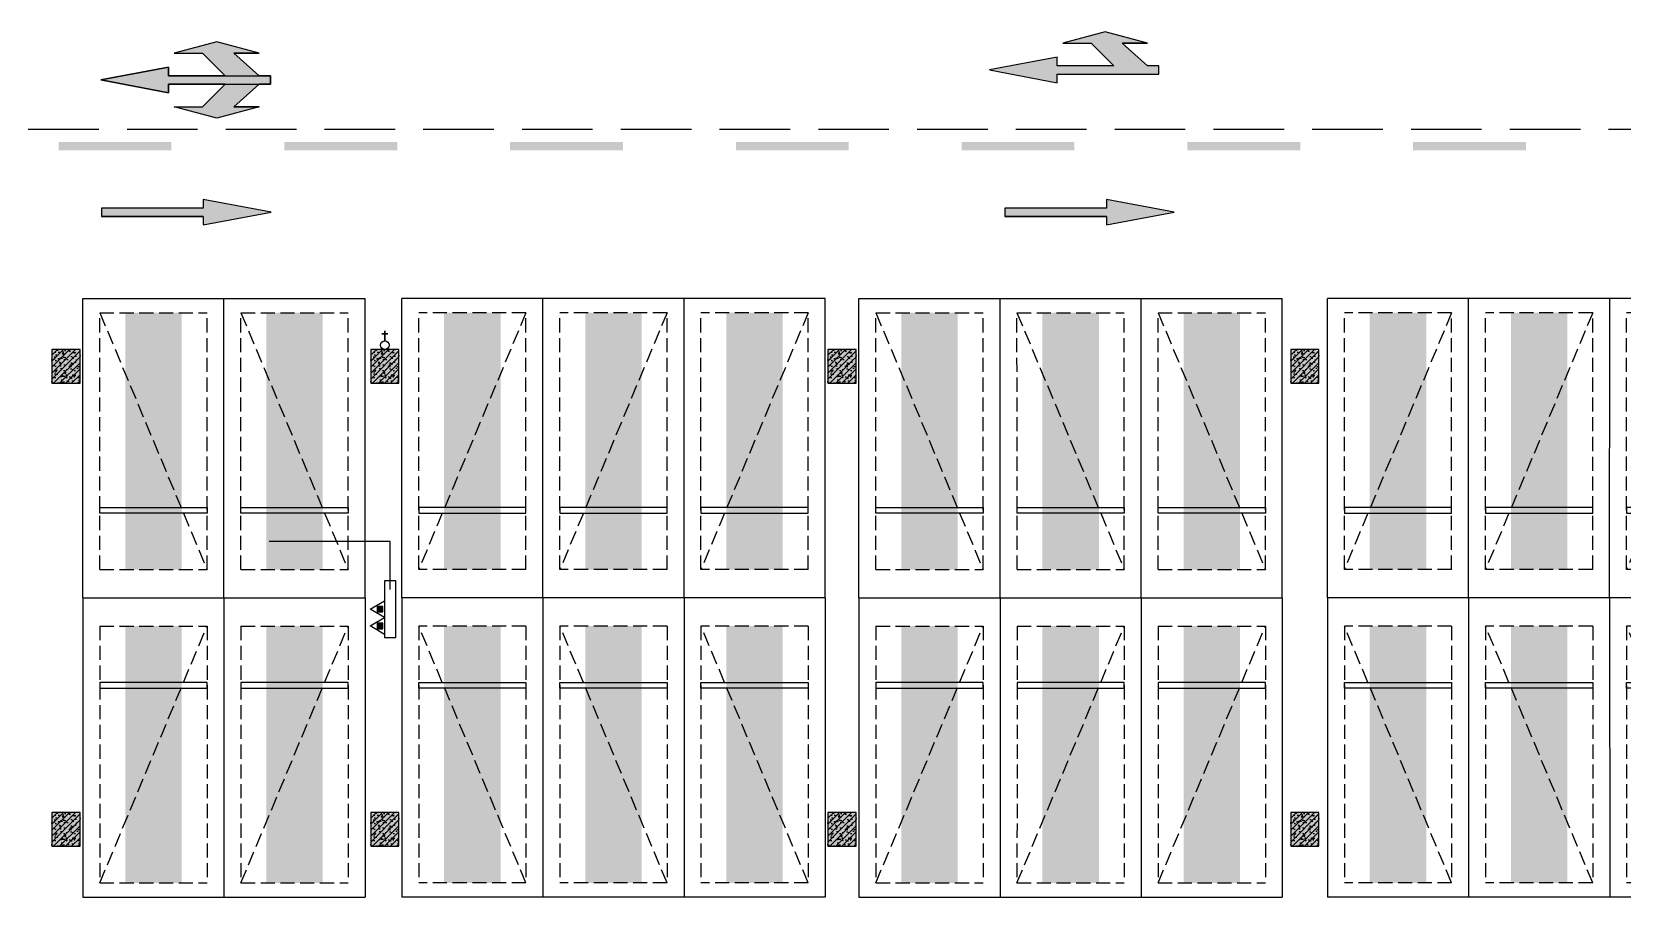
# Model space of a CAD drawing. Extents: x -1338203 to 1886333, y -783476 to 1038610.
# Drawn here: x 755202 to 783379, y 87299 to 102873 of the extents above; entities that cross this region are included whole.
import ezdxf

# ---------------------------------------------------------------- set-up
doc = ezdxf.new("R2010")
doc.units = 0
doc.header["$LTSCALE"] = 1000
doc.header["$MEASUREMENT"] = 0
doc.linetypes.add('$2$DASH', pattern=[0.35, 0.25, -0.1])
doc.linetypes.add('A-001-平面B2$0$__DASH', pattern=[0.35, 0.25, -0.1])
for name, color, linetype in [('$0$DIM_SYMB', 3, 'Continuous'), ('0P-EQUIP-CW', 7, 'Continuous'), ('0P-PIPE-RW', 122, 'Continuous'), ('A-001-车位参照B1$0$A-001-车位参照B1$0$0A-P-PKNG-CAR(A)', 43, 'Continuous'), ('p-a-regular', 5, 'Continuous'), ('S001地下一墙柱$0$S001地下一墙柱$0$0S-CC-LINE', 52, 'Continuous'), ('S001地下一墙柱$0$S001地下一墙柱$0$0S-CW-HATCH', 251, 'Continuous'), ('S001地下一墙柱$0$S001地下一墙柱$0$0S-CW-HATCH-UP', 251, 'Continuous'), ('中心线', 42, 'Continuous'), ('地面指向箭头', 7, 'Continuous'), ('负一层消火栓$0$0P-ACC-FH', 7, 'Continuous'), ('负一层消火栓$0$0P-DIM-FH', 3, 'Continuous'), ('负一层消火栓$0$0P-EQUIP-FH', 7, 'Continuous')]:
    doc.layers.add(name, color=color, linetype=linetype)
doc.layers.add('AAD-A-PROOF', color=30, linetype='Continuous', plot=False)

# ---------------------------------------------------------------- blocks, each defined once
blk = doc.blocks.new('S001地下一墙柱')
at = {"layer": 'S001地下一墙柱$0$S001地下一墙柱$0$0S-CW-HATCH'}
h = blk.add_hatch(color=256, dxfattribs=at)
h.dxf.hatch_style = 1
h.paths.add_polyline_path([(-10309, -209640), (-10809, -209640), (-10809, -210240), (-10309, -210240)])
h = blk.add_hatch(color=256, dxfattribs=at)
h.dxf.hatch_style = 1
h.paths.add_polyline_path([(-4659, -209640), (-5159, -209640), (-5159, -210240), (-4659, -210240)])
h = blk.add_hatch(color=256, dxfattribs=at)
h.dxf.hatch_style = 1
h.paths.add_polyline_path([(3441, -209640), (2941, -209640), (2941, -210240), (3441, -210240)])
h = blk.add_hatch(color=256, dxfattribs=at)
h.dxf.hatch_style = 1
h.paths.add_polyline_path([(11641, -209640), (11141, -209640), (11141, -210240), (11641, -210240)])
h = blk.add_hatch(color=256, dxfattribs=at)
h.dxf.hatch_style = 1
h.paths.add_polyline_path([(-10309, -217840), (-10809, -217840), (-10809, -218440), (-10309, -218440)])
h = blk.add_hatch(color=256, dxfattribs=at)
h.dxf.hatch_style = 1
h.paths.add_polyline_path([(-4659, -217840), (-5159, -217840), (-5159, -218440), (-4659, -218440)])
h = blk.add_hatch(color=256, dxfattribs=at)
h.dxf.hatch_style = 1
h.paths.add_polyline_path([(3441, -217840), (2941, -217840), (2941, -218440), (3441, -218440)])
h = blk.add_hatch(color=256, dxfattribs=at)
h.dxf.hatch_style = 1
h.paths.add_polyline_path([(11641, -217840), (11141, -217840), (11141, -218440), (11641, -218440)])
at = {"layer": 'S001地下一墙柱$0$S001地下一墙柱$0$0S-CW-HATCH-UP'}
h = blk.add_hatch(dxfattribs=at)
h.set_pattern_fill('钢筋混凝土', color=256, scale=30)
h.set_pattern_definition([(45, (22001.97, -200688.27), (-53.03301, 53.03301), []), (50, (22001.97, -200688.27), (215.1781, -18.8256), [22.5, -247.5]), (355, (22001.97, -200688.27), (-41.6254, 225.6576), [18, -198]), (100.4514, (22019.9, -200689.84), (173.5528, 206.8319), [19.122, -210.3426]), (46.1842, (22001.97, -200628.27), (320.1723, -49.6557), [33.75, -371.25]), (96.6356, (22028.65, -200632.4), (280.3988, 292.2354), [28.683, -315.514]), (351.1842, (22001.97, -200628.27), (280.3986, 292.2356), [27, -297]), (21, (22031.97, -200643.27), (179.0721, -120.7857), [22.5, -247.5]), (326, (22031.97, -200643.27), (72.9946, 217.545), [18, -198]), (71.4514, (22046.9, -200653.34), (252.0668, 96.7591), [19.122, -210.3426]), (37.5, (22001.97, -200688.27), (3.64796, 99.86816), [0, -195.6, 0, -201, 0, -198.75]), (7.5, (22001.97, -200688.27), (78.92086, 118.3235), [0, -114.6, 0, -191.1, 0, -75.75]), (327.5, (21935.07, -200688.27), (160.14673, -6.76646), [0, -75, 0, -234, 0, -310.5]), (317.5, (21905.07, -200688.27), (174.95585, 30.0315), [0, -97.5, 0, -155.4, 0, -220.5])])
h.paths.add_polyline_path([(-10309, -209640), (-10809, -209640), (-10809, -210240), (-10309, -210240)])
h = blk.add_hatch(dxfattribs=at)
h.set_pattern_fill('钢筋混凝土', color=256, scale=30)
h.set_pattern_definition([(45, (27651.97, -200688.27), (-53.03301, 53.03301), []), (50, (27651.97, -200688.27), (215.1781, -18.8256), [22.5, -247.5]), (355, (27651.97, -200688.27), (-41.6254, 225.6576), [18, -198]), (100.4514, (27669.9, -200689.84), (173.5528, 206.8319), [19.122, -210.3426]), (46.1842, (27651.97, -200628.27), (320.1723, -49.6557), [33.75, -371.25]), (96.6356, (27678.65, -200632.4), (280.3988, 292.2354), [28.683, -315.514]), (351.1842, (27651.97, -200628.27), (280.3986, 292.2356), [27, -297]), (21, (27681.97, -200643.27), (179.0721, -120.7857), [22.5, -247.5]), (326, (27681.97, -200643.27), (72.9946, 217.545), [18, -198]), (71.4514, (27696.9, -200653.34), (252.0668, 96.7591), [19.122, -210.3426]), (37.5, (27651.97, -200688.27), (3.64796, 99.86816), [0, -195.6, 0, -201, 0, -198.75]), (7.5, (27651.97, -200688.27), (78.92086, 118.3235), [0, -114.6, 0, -191.1, 0, -75.75]), (327.5, (27585.07, -200688.27), (160.14673, -6.76646), [0, -75, 0, -234, 0, -310.5]), (317.5, (27555.07, -200688.27), (174.95585, 30.0315), [0, -97.5, 0, -155.4, 0, -220.5])])
h.paths.add_polyline_path([(-4659, -209640), (-5159, -209640), (-5159, -210240), (-4659, -210240)])
h = blk.add_hatch(dxfattribs=at)
h.set_pattern_fill('钢筋混凝土', color=256, scale=30)
h.set_pattern_definition([(45, (35751.97, -200688.27), (-53.03301, 53.03301), []), (50, (35751.97, -200688.27), (215.1781, -18.8256), [22.5, -247.5]), (355, (35751.97, -200688.27), (-41.6254, 225.6576), [18, -198]), (100.4514, (35769.9, -200689.84), (173.5528, 206.8319), [19.122, -210.3426]), (46.1842, (35751.97, -200628.27), (320.1723, -49.6557), [33.75, -371.25]), (96.6356, (35778.65, -200632.4), (280.3988, 292.2354), [28.683, -315.514]), (351.1842, (35751.97, -200628.27), (280.3986, 292.2356), [27, -297]), (21, (35781.97, -200643.27), (179.0721, -120.7857), [22.5, -247.5]), (326, (35781.97, -200643.27), (72.9946, 217.545), [18, -198]), (71.4514, (35796.9, -200653.34), (252.0668, 96.7591), [19.122, -210.3426]), (37.5, (35751.97, -200688.27), (3.64796, 99.86816), [0, -195.6, 0, -201, 0, -198.75]), (7.5, (35751.97, -200688.27), (78.92086, 118.3235), [0, -114.6, 0, -191.1, 0, -75.75]), (327.5, (35685.07, -200688.27), (160.14673, -6.76646), [0, -75, 0, -234, 0, -310.5]), (317.5, (35655.07, -200688.27), (174.95585, 30.0315), [0, -97.5, 0, -155.4, 0, -220.5])])
h.paths.add_polyline_path([(3441, -209640), (2941, -209640), (2941, -210240), (3441, -210240)])
h = blk.add_hatch(dxfattribs=at)
h.set_pattern_fill('钢筋混凝土', color=256, scale=30)
h.set_pattern_definition([(45, (43951.97, -200688.27), (-53.03301, 53.03301), []), (50, (43951.97, -200688.27), (215.1781, -18.8256), [22.5, -247.5]), (355, (43951.97, -200688.27), (-41.6254, 225.6576), [18, -198]), (100.4514, (43969.9, -200689.84), (173.5528, 206.8319), [19.122, -210.3426]), (46.1842, (43951.97, -200628.27), (320.1723, -49.6557), [33.75, -371.25]), (96.6356, (43978.65, -200632.4), (280.3988, 292.2354), [28.683, -315.514]), (351.1842, (43951.97, -200628.27), (280.3986, 292.2356), [27, -297]), (21, (43981.97, -200643.27), (179.0721, -120.7857), [22.5, -247.5]), (326, (43981.97, -200643.27), (72.9946, 217.545), [18, -198]), (71.4514, (43996.9, -200653.34), (252.0668, 96.7591), [19.122, -210.3426]), (37.5, (43951.97, -200688.27), (3.64796, 99.86816), [0, -195.6, 0, -201, 0, -198.75]), (7.5, (43951.97, -200688.27), (78.92086, 118.3235), [0, -114.6, 0, -191.1, 0, -75.75]), (327.5, (43885.07, -200688.27), (160.14673, -6.76646), [0, -75, 0, -234, 0, -310.5]), (317.5, (43855.07, -200688.27), (174.95585, 30.0315), [0, -97.5, 0, -155.4, 0, -220.5])])
h.paths.add_polyline_path([(11641, -209640), (11141, -209640), (11141, -210240), (11641, -210240)])
h = blk.add_hatch(dxfattribs=at)
h.set_pattern_fill('钢筋混凝土', color=256, scale=30)
h.set_pattern_definition([(45, (22001.97, -208888.27), (-53.03301, 53.03301), []), (50, (22001.97, -208888.27), (215.1781, -18.8256), [22.5, -247.5]), (355, (22001.97, -208888.27), (-41.6254, 225.6576), [18, -198]), (100.4514, (22019.9, -208889.84), (173.5528, 206.8319), [19.122, -210.3426]), (46.1842, (22001.97, -208828.27), (320.1723, -49.6557), [33.75, -371.25]), (96.6356, (22028.65, -208832.4), (280.3988, 292.2354), [28.683, -315.514]), (351.1842, (22001.97, -208828.27), (280.3986, 292.2356), [27, -297]), (21, (22031.97, -208843.27), (179.0721, -120.7857), [22.5, -247.5]), (326, (22031.97, -208843.27), (72.9946, 217.545), [18, -198]), (71.4514, (22046.9, -208853.34), (252.0668, 96.7591), [19.122, -210.3426]), (37.5, (22001.97, -208888.27), (3.64796, 99.86816), [0, -195.6, 0, -201, 0, -198.75]), (7.5, (22001.97, -208888.27), (78.92086, 118.3235), [0, -114.6, 0, -191.1, 0, -75.75]), (327.5, (21935.07, -208888.27), (160.14673, -6.76646), [0, -75, 0, -234, 0, -310.5]), (317.5, (21905.07, -208888.27), (174.95585, 30.0315), [0, -97.5, 0, -155.4, 0, -220.5])])
h.paths.add_polyline_path([(-10309, -217840), (-10809, -217840), (-10809, -218440), (-10309, -218440)])
h = blk.add_hatch(dxfattribs=at)
h.set_pattern_fill('钢筋混凝土', color=256, scale=30)
h.set_pattern_definition([(45, (27651.97, -208888.27), (-53.03301, 53.03301), []), (50, (27651.97, -208888.27), (215.1781, -18.8256), [22.5, -247.5]), (355, (27651.97, -208888.27), (-41.6254, 225.6576), [18, -198]), (100.4514, (27669.9, -208889.84), (173.5528, 206.8319), [19.122, -210.3426]), (46.1842, (27651.97, -208828.27), (320.1723, -49.6557), [33.75, -371.25]), (96.6356, (27678.65, -208832.4), (280.3988, 292.2354), [28.683, -315.514]), (351.1842, (27651.97, -208828.27), (280.3986, 292.2356), [27, -297]), (21, (27681.97, -208843.27), (179.0721, -120.7857), [22.5, -247.5]), (326, (27681.97, -208843.27), (72.9946, 217.545), [18, -198]), (71.4514, (27696.9, -208853.34), (252.0668, 96.7591), [19.122, -210.3426]), (37.5, (27651.97, -208888.27), (3.64796, 99.86816), [0, -195.6, 0, -201, 0, -198.75]), (7.5, (27651.97, -208888.27), (78.92086, 118.3235), [0, -114.6, 0, -191.1, 0, -75.75]), (327.5, (27585.07, -208888.27), (160.14673, -6.76646), [0, -75, 0, -234, 0, -310.5]), (317.5, (27555.07, -208888.27), (174.95585, 30.0315), [0, -97.5, 0, -155.4, 0, -220.5])])
h.paths.add_polyline_path([(-4659, -217840), (-5159, -217840), (-5159, -218440), (-4659, -218440)])
h = blk.add_hatch(dxfattribs=at)
h.set_pattern_fill('钢筋混凝土', color=256, scale=30)
h.set_pattern_definition([(45, (35751.97, -208888.27), (-53.03301, 53.03301), []), (50, (35751.97, -208888.27), (215.1781, -18.8256), [22.5, -247.5]), (355, (35751.97, -208888.27), (-41.6254, 225.6576), [18, -198]), (100.4514, (35769.9, -208889.84), (173.5528, 206.8319), [19.122, -210.3426]), (46.1842, (35751.97, -208828.27), (320.1723, -49.6557), [33.75, -371.25]), (96.6356, (35778.65, -208832.4), (280.3988, 292.2354), [28.683, -315.514]), (351.1842, (35751.97, -208828.27), (280.3986, 292.2356), [27, -297]), (21, (35781.97, -208843.27), (179.0721, -120.7857), [22.5, -247.5]), (326, (35781.97, -208843.27), (72.9946, 217.545), [18, -198]), (71.4514, (35796.9, -208853.34), (252.0668, 96.7591), [19.122, -210.3426]), (37.5, (35751.97, -208888.27), (3.64796, 99.86816), [0, -195.6, 0, -201, 0, -198.75]), (7.5, (35751.97, -208888.27), (78.92086, 118.3235), [0, -114.6, 0, -191.1, 0, -75.75]), (327.5, (35685.07, -208888.27), (160.14673, -6.76646), [0, -75, 0, -234, 0, -310.5]), (317.5, (35655.07, -208888.27), (174.95585, 30.0315), [0, -97.5, 0, -155.4, 0, -220.5])])
h.paths.add_polyline_path([(3441, -217840), (2941, -217840), (2941, -218440), (3441, -218440)])
h = blk.add_hatch(dxfattribs=at)
h.set_pattern_fill('钢筋混凝土', color=256, scale=30)
h.set_pattern_definition([(45, (43951.97, -208888.27), (-53.03301, 53.03301), []), (50, (43951.97, -208888.27), (215.1781, -18.8256), [22.5, -247.5]), (355, (43951.97, -208888.27), (-41.6254, 225.6576), [18, -198]), (100.4514, (43969.9, -208889.84), (173.5528, 206.8319), [19.122, -210.3426]), (46.1842, (43951.97, -208828.27), (320.1723, -49.6557), [33.75, -371.25]), (96.6356, (43978.65, -208832.4), (280.3988, 292.2354), [28.683, -315.514]), (351.1842, (43951.97, -208828.27), (280.3986, 292.2356), [27, -297]), (21, (43981.97, -208843.27), (179.0721, -120.7857), [22.5, -247.5]), (326, (43981.97, -208843.27), (72.9946, 217.545), [18, -198]), (71.4514, (43996.9, -208853.34), (252.0668, 96.7591), [19.122, -210.3426]), (37.5, (43951.97, -208888.27), (3.64796, 99.86816), [0, -195.6, 0, -201, 0, -198.75]), (7.5, (43951.97, -208888.27), (78.92086, 118.3235), [0, -114.6, 0, -191.1, 0, -75.75]), (327.5, (43885.07, -208888.27), (160.14673, -6.76646), [0, -75, 0, -234, 0, -310.5]), (317.5, (43855.07, -208888.27), (174.95585, 30.0315), [0, -97.5, 0, -155.4, 0, -220.5])])
h.paths.add_polyline_path([(11641, -217840), (11141, -217840), (11141, -218440), (11641, -218440)])
at = {"layer": 'S001地下一墙柱$0$S001地下一墙柱$0$0S-CC-LINE'}
for points in [[(-10309, -209640), (-10809, -209640), (-10809, -210240), (-10309, -210240)], [(-4659, -209640), (-5159, -209640), (-5159, -210240), (-4659, -210240)], [(3441, -209640), (2941, -209640), (2941, -210240), (3441, -210240)], [(11641, -209640), (11141, -209640), (11141, -210240), (11641, -210240)], [(-10309, -217840), (-10809, -217840), (-10809, -218440), (-10309, -218440)], [(-4659, -217840), (-5159, -217840), (-5159, -218440), (-4659, -218440)], [(3441, -217840), (2941, -217840), (2941, -218440), (3441, -218440)], [(11641, -217840), (11141, -217840), (11141, -218440), (11641, -218440)]]:
    blk.add_lwpolyline(points, close=True, dxfattribs=at)
blk = doc.blocks.new('负一层消火栓$0$$TwtSys$00000546')
h = blk.add_hatch()
h.set_pattern_fill('ANSI31', color=256, scale=200, style=0)
h.set_pattern_definition([(45, (-38543.802, -6670.83), (-17.67767, 17.67767), [])])
h.paths.add_polyline_path([(-65, 174), (65, 174), (65, 44), (-65, 44)])
for points in [[(0, 344), (-198, 0), (198, 0)], [(-65, 174), (65, 174), (65, 44), (-65, 44)]]:
    blk.add_lwpolyline(points, close=True)
blk = doc.blocks.new('负一层消火栓')
at = {"layer": '负一层消火栓$0$0P-ACC-FH', "elevation": 0}
blk.add_lwpolyline([(-4913, -214740), (-4713, -214740), (-4713, -213741), (-4913, -213741)], close=True, dxfattribs=at)
at = {"layer": '负一层消火栓$0$0P-DIM-FH'}
for p, q in [((-4813, -213041), (-6956, -213041)), ((-4813, -213890), (-4813, -213041))]:
    blk.add_line(p, q, dxfattribs=at)
at = {"layer": '负一层消火栓$0$0P-EQUIP-FH', "xscale": -0.7500000000000013, "yscale": 0.7500000000000013, "zscale": 0.75, "rotation": 90}
for p in [(-4913, -214242, 800), (-4913, -214539, 800)]:
    blk.add_blockref('负一层消火栓$0$$TwtSys$00000546', p, dxfattribs=at)
blk = doc.blocks.new('剖面位置')
at = {"layer": '$0$DIM_SYMB', "linetype": '$2$DASH', "ltscale": 5}
blk.add_lwpolyline([(-151227, -205737), (127993, -205737)], dxfattribs=at)
blk.add_lwpolyline([(-151227, -205737), (127993, -205737)], dxfattribs=at)
blk = doc.blocks.new('$TwtSys$00000320')
at = {"const_width": 20}
for points in [[(0, 0), (0, -121)], [(-37, -83), (37, -83)]]:
    blk.add_lwpolyline(points, dxfattribs=at)
blk = doc.blocks.new('A$Cee0fc4ce')
at = {"layer": '0P-PIPE-RW', "linetype": 'Continuous'}
blk.add_circle((-4909, -209565), 75, dxfattribs=at)
at = {"layer": '0P-EQUIP-CW', "xscale": 1.5, "yscale": 1.5, "zscale": 1.5, "rotation": 179.9999999999999}
blk.add_blockref('$TwtSys$00000320', (-4909, -209490), dxfattribs=at)
blk = doc.blocks.new('直行右转或左转')
at = {"layer": '地面指向箭头'}
blk.add_hatch(color=251, dxfattribs=at).paths.add_polyline_path([(3219528, 2452519), (3218327, 2452294), (3218327, 2452444), (3217325, 2452444), (3217726, 2452044), (3218227, 2452044), (3217476, 2451843), (3216725, 2452044), (3217175, 2452044), (3216725, 2452444), (3216524, 2452444), (3216524, 2452594), (3218327, 2452594), (3218327, 2452745)])
at = {"layer": '地面指向箭头', "color": 251}
blk.add_lwpolyline([(3216725, 2452044), (3217175, 2452044), (3216725, 2452044), (3217476, 2451843), (3218227, 2452044), (3217726, 2452044), (3217325, 2452444), (3218327, 2452444), (3218327, 2452294), (3219528, 2452519), (3218327, 2452745), (3218327, 2452594), (3216524, 2452594), (3216524, 2452444), (3216725, 2452444), (3217175, 2452044)], dxfattribs=at)
blk = doc.blocks.new('RTRTRT5')
at = {"layer": '地面指向箭头', "linetype": 'Continuous', "xscale": -1, "rotation": 270}
blk.add_blockref('直行右转或左转', (-1798715, -3451125, 0), dxfattribs=at)
at = {"layer": '地面指向箭头', "linetype": 'Continuous', "rotation": 89.99999999999999}
blk.add_blockref('直行右转或左转', (3106324, -3451125, 0), dxfattribs=at)
blk = doc.blocks.new('直行')
at = {"layer": '地面指向箭头'}
blk.add_hatch(color=251, dxfattribs=at).paths.add_polyline_path([(-29241, 4059962), (-29466, 4058762), (-29316, 4058762), (-29316, 4056961), (-29166, 4056961), (-29166, 4058762), (-29016, 4058762)])
at = {"layer": '地面指向箭头', "color": 251}
blk.add_lwpolyline([(-29316, 4058762), (-29316, 4056961), (-29316, 4058762), (-29316, 4058762), (-29466, 4058762), (-29241, 4059962), (-29016, 4058762), (-29166, 4058762), (-29166, 4056961), (-29316, 4056961), (-29316, 4056961)], dxfattribs=at)
blk = doc.blocks.new('A$C9cb663f1')
at = {"layer": '中心线', "color": 251, "const_width": 150}
for points in [[(343029, -260912), (345029, -260912)], [(347029, -260912), (349029, -260912)], [(351029, -260912), (353029, -260912)], [(355029, -260912), (357029, -260912)], [(359029, -260912), (361029, -260912)], [(363029, -260912), (365029, -260912)], [(367029, -260912), (369029, -260912)]]:
    blk.add_lwpolyline(points, dxfattribs=at)
at = {"layer": '地面指向箭头', "color": 251, "linetype": 'Continuous', "rotation": 180}
blk.add_blockref('直行右转或左转', (3579049, 2192955), dxfattribs=at)
at = {"layer": '地面指向箭头', "color": 251, "rotation": 90}
blk.add_blockref('RTRTRT5', (112182, -913545, 0), dxfattribs=at)
at = {"layer": '地面指向箭头', "color": 251, "xscale": -1, "rotation": 270}
for p in [(-3713168, -232843), (-3697168, -232843)]:
    blk.add_blockref('直行', p, dxfattribs=at)
blk = doc.blocks.new('A-001-车位参照B1$0$A-001-车位参照B1$0$A-001-车位参照B1$0$ddd')
for p, q in [((0, 2500), (5300, 2500)), ((0, 2500), (0, 0)), ((5300, 2500), (5300, 0)), ((0, 0), (5300, 0))]:
    blk.add_line(p, q)
at = {"linetype": 'A-001-平面B2$0$__DASH'}
for p, q in [((500, 2200), (500, 300)), ((500, 2200), (5050, 2200)), ((5050, 2200), (5050, 300)), ((500, 300), (5050, 300))]:
    blk.add_line(p, q, dxfattribs=at)
blk.add_lwpolyline([(5050, 2200), (500, 300)], dxfattribs=at)
blk.add_lwpolyline([(1500, 300), (1500, 2200), (1600, 2200), (1600, 300)], close=True)
at = {"layer": 'p-a-regular', "ltscale": 0.002, "const_width": 1000}
blk.add_lwpolyline([(500, 1250), (5050, 1250)], dxfattribs=at)

msp = doc.modelspace()

# ---------------------------------------------------------------- block references
at = {"ltscale": 0.002}
for name, p in [('S001地下一墙柱', (766365.4, 306889.1)), ('负一层消火栓', (766365.4, 306889.1)), ('A$C9cb663f1', (412646.2, 361761.3))]:
    msp.add_blockref(name, p, dxfattribs=at)
msp.add_blockref('A$Cee0fc4ce', (766365.5, 306889.1))
at = {"layer": 'A-001-车位参照B1$0$A-001-车位参照B1$0$0A-P-PKNG-CAR(A)', "linetype": 'Continuous'}
for p, rotation in [((758606.7, 92849.1), 90.00272354060814), ((761106.7, 92849.1), 90.00272354060814), ((772356.7, 92849.1), 90.00272354060814), ((774856.7, 92849.1), 90.00272354060814), ((777356.7, 92849.1), 90.00272354060814), ((761756.7, 92849.1), 270.0027235406079), ((764256.7, 92849.1), 270.0027235406079), ((766756.7, 92849.1), 270.0027235406079), ((778156.7, 92849.1), 270.0027235406079), ((780656.7, 92849.1), 270.0027235406079), ((783156.7, 92849.1), 270.0027235406079)]:
    msp.add_blockref('A-001-车位参照B1$0$A-001-车位参照B1$0$A-001-车位参照B1$0$ddd', p, dxfattribs=dict(at, rotation=rotation))
at = {"layer": 'A-001-车位参照B1$0$A-001-车位参照B1$0$0A-P-PKNG-CAR(A)', "linetype": 'Continuous', "xscale": -1}
for p, rotation in [((761756.7, 92849.1), 269.9972764593918), ((764256.7, 92849.1), 269.9972764593918), ((766756.7, 92849.1), 269.9972764593918), ((778156.7, 92849), 269.9972764593918), ((780656.7, 92849), 269.9972764593918), ((783156.7, 92849), 269.9972764593918), ((758606.7, 92849.1), 89.99727645939184), ((761106.7, 92849.1), 89.99727645939184), ((772356.7, 92849.1), 89.99727645939184), ((774856.7, 92849.1), 89.99727645939184), ((777356.7, 92849.1), 89.99727645939184)]:
    msp.add_blockref('A-001-车位参照B1$0$A-001-车位参照B1$0$A-001-车位参照B1$0$ddd', p, dxfattribs=dict(at, rotation=rotation))
at = {"layer": 'AAD-A-PROOF'}
msp.add_blockref('剖面位置', (766365.4, 306889.1), dxfattribs=at)

doc.saveas('drawing.dxf')
